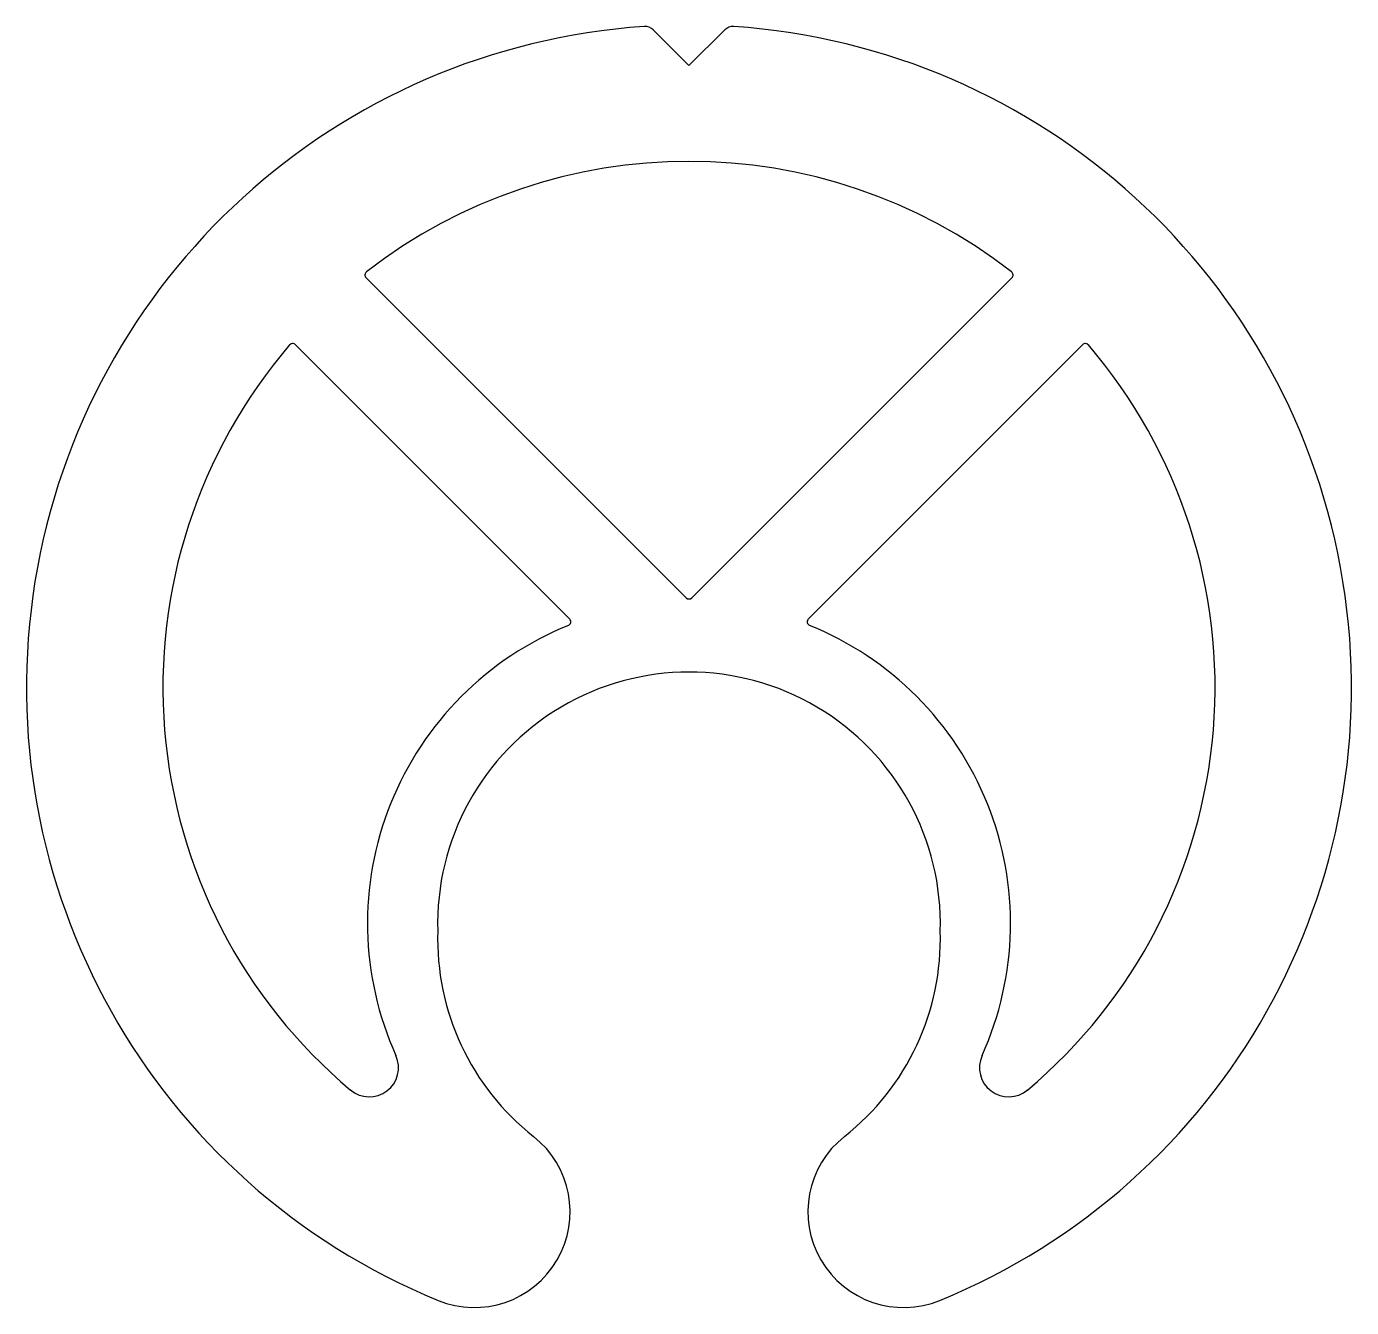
# Model space of a CAD drawing. Extents: x 343.6 to 377.6, y 782.2 to 815.1.
import ezdxf

# ---------------------------------------------------------------- set-up
doc = ezdxf.new("R2010")
doc.units = 0
doc.layers.get('0').update_dxf_attribs({"linetype": 'CONTINUOUS'})

msp = doc.modelspace()

# ---------------------------------------------------------------- linework, layer by layer
for p, q in [((360.588, 814.055), (359.672, 814.971)), ((360.588, 814.055), (361.504, 814.971)), ((360.517, 800.396), (352.301, 808.612)), ((368.875, 808.612), (360.659, 800.396)), ((350.487, 806.891), (357.527, 799.85)), ((363.649, 799.85), (370.689, 806.891))]:
    msp.add_line(p, q)
for centre, radius, start, end in [((360.588, 798.097), 17, 93.8748, 247.7493), ((359.46, 814.759), 0.3, 45, 93.8748), ((361.717, 814.759), 0.3, 86.1252, 135), ((360.588, 798.097), 17, 292.2507, 86.1252), ((360.588, 798.097), 13.5, 52.1819, 127.8181), ((352.372, 808.683), 0.1, 127.8181, 225), ((368.804, 808.683), 0.1, 315, 52.1819), ((360.588, 798.097), 13.5, 139.3858, 229.956), ((350.416, 806.82), 0.1, 45, 139.3858), ((360.588, 798.097), 13.5, 310.044, 40.6142), ((370.76, 806.82), 0.1, 40.6142, 135), ((360.588, 800.466), 0.1, 225, 315), ((360.588, 792.039), 8.25, 112.0271, 204.2936), ((357.456, 799.78), 0.1, 292.0271, 45), ((363.72, 799.78), 0.1, 135, 247.9729), ((360.588, 792.039), 8.25, 335.7064, 67.9729), ((360.588, 792.039), 6.45, 358.2159, 181.7841), ((360.588, 791.638), 6.45, 178.2159, 231.8099), ((360.588, 791.638), 6.45, 308.1901, 1.7841), ((352.385, 788.337), 0.75, 229.956, 24.2936), ((368.791, 788.337), 0.75, 155.7064, 310.044), ((355.081, 784.637), 2.457, 247.7493, 51.8099), ((366.095, 784.637), 2.457, 128.1901, 292.2507)]:
    msp.add_arc(centre, radius, start, end)

doc.saveas('drawing.dxf')
